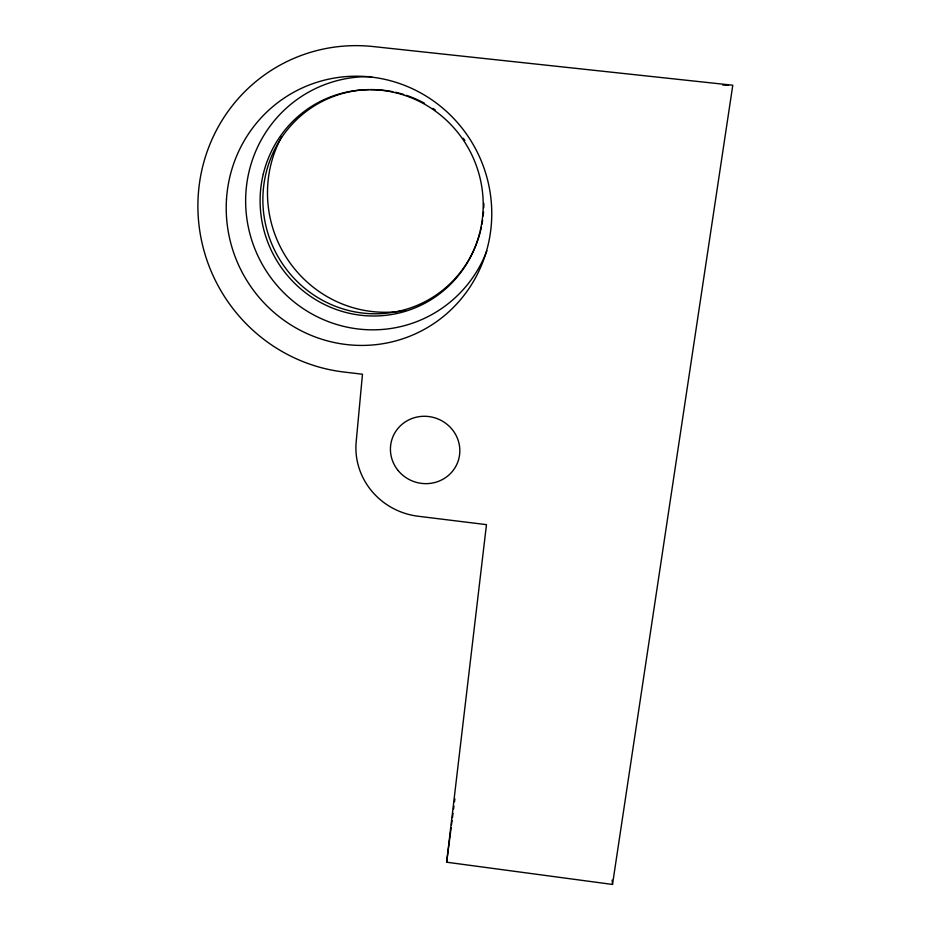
<?xml version="1.0" encoding="UTF-8"?>
<svg xmlns="http://www.w3.org/2000/svg" width="931" height="931" viewBox="0 0 931 931"><rect width="100%" height="100%" fill="white"/><g stroke="black" fill="none" stroke-linecap="round" stroke-linejoin="round"><path stroke-width="1.4" d="M446.647 862.211L486.471 524.642L418.1 516.24A69.662 67.137 18.4 0 1 356.177 441.841L362.473 374.227L343.935 372.028A164.636 160.609 61.9 0 1 198.559 191.216A164.636 160.609 61.9 0 1 373.156 46.55L732.79 85.233L612.505 884.45L446.647 862.211L451.139 827.671M451.512 824.785L452.07 820.467M452.454 817.593L453.013 813.275M453.572 808.958L453.944 806.083M454.503 801.766L454.887 798.879M722.852 85.128L728.531 85.187M612.156 880.109L612.505 884.45M405.509 310.43A117.946 115.397 67 0 1 289.809 262.612A117.946 115.397 67 0 1 281.721 136.613M486.901 250.811A127.151 124.219 64.1 0 1 339.827 325.385A127.151 124.219 64.1 0 1 246.668 184.699A127.151 124.219 64.1 0 1 371.62 76.703M480.082 232.529A112.558 110.009 64.7 0 1 355.642 312.013A112.558 110.009 64.7 0 1 263.066 192.892A112.558 110.009 64.7 0 1 369.013 89.62M370.398 89.597A112.558 110.009 64.7 0 1 392.801 91.715M395.559 92.297A112.558 110.009 64.7 0 1 403.682 94.462M406.37 95.334A112.558 110.009 64.7 0 1 424.548 103.294M433.008 108.438A112.558 110.009 64.7 0 1 435.359 110.044M463.301 138.254A112.558 110.009 64.7 0 1 464.895 140.604M483.829 203.424A112.558 110.009 64.7 0 1 483.759 207.625M483.538 211.826A112.558 110.009 64.7 0 1 483.154 216.027M482.619 220.216A112.558 110.009 64.7 0 1 481.921 224.359M481.385 227.094A112.558 110.009 64.7 0 1 480.443 231.132M226.477 199.548A135.344 132.027 61.8 0 0 417.984 332.623A135.344 132.027 61.8 0 0 432.508 100.292A135.344 132.027 61.8 0 0 226.477 199.548M263.275 174.062A113.652 111.057 64.3 0 0 402.983 312.001A113.652 111.057 64.3 0 0 448.707 122.415A113.652 111.057 64.3 0 0 263.275 174.062M398.096 470.504A34.831 33.563 18.4 0 0 457.493 462.823A34.831 33.563 18.4 0 0 419.811 416.564A34.831 33.563 18.4 0 0 398.096 470.504"/></g></svg>
